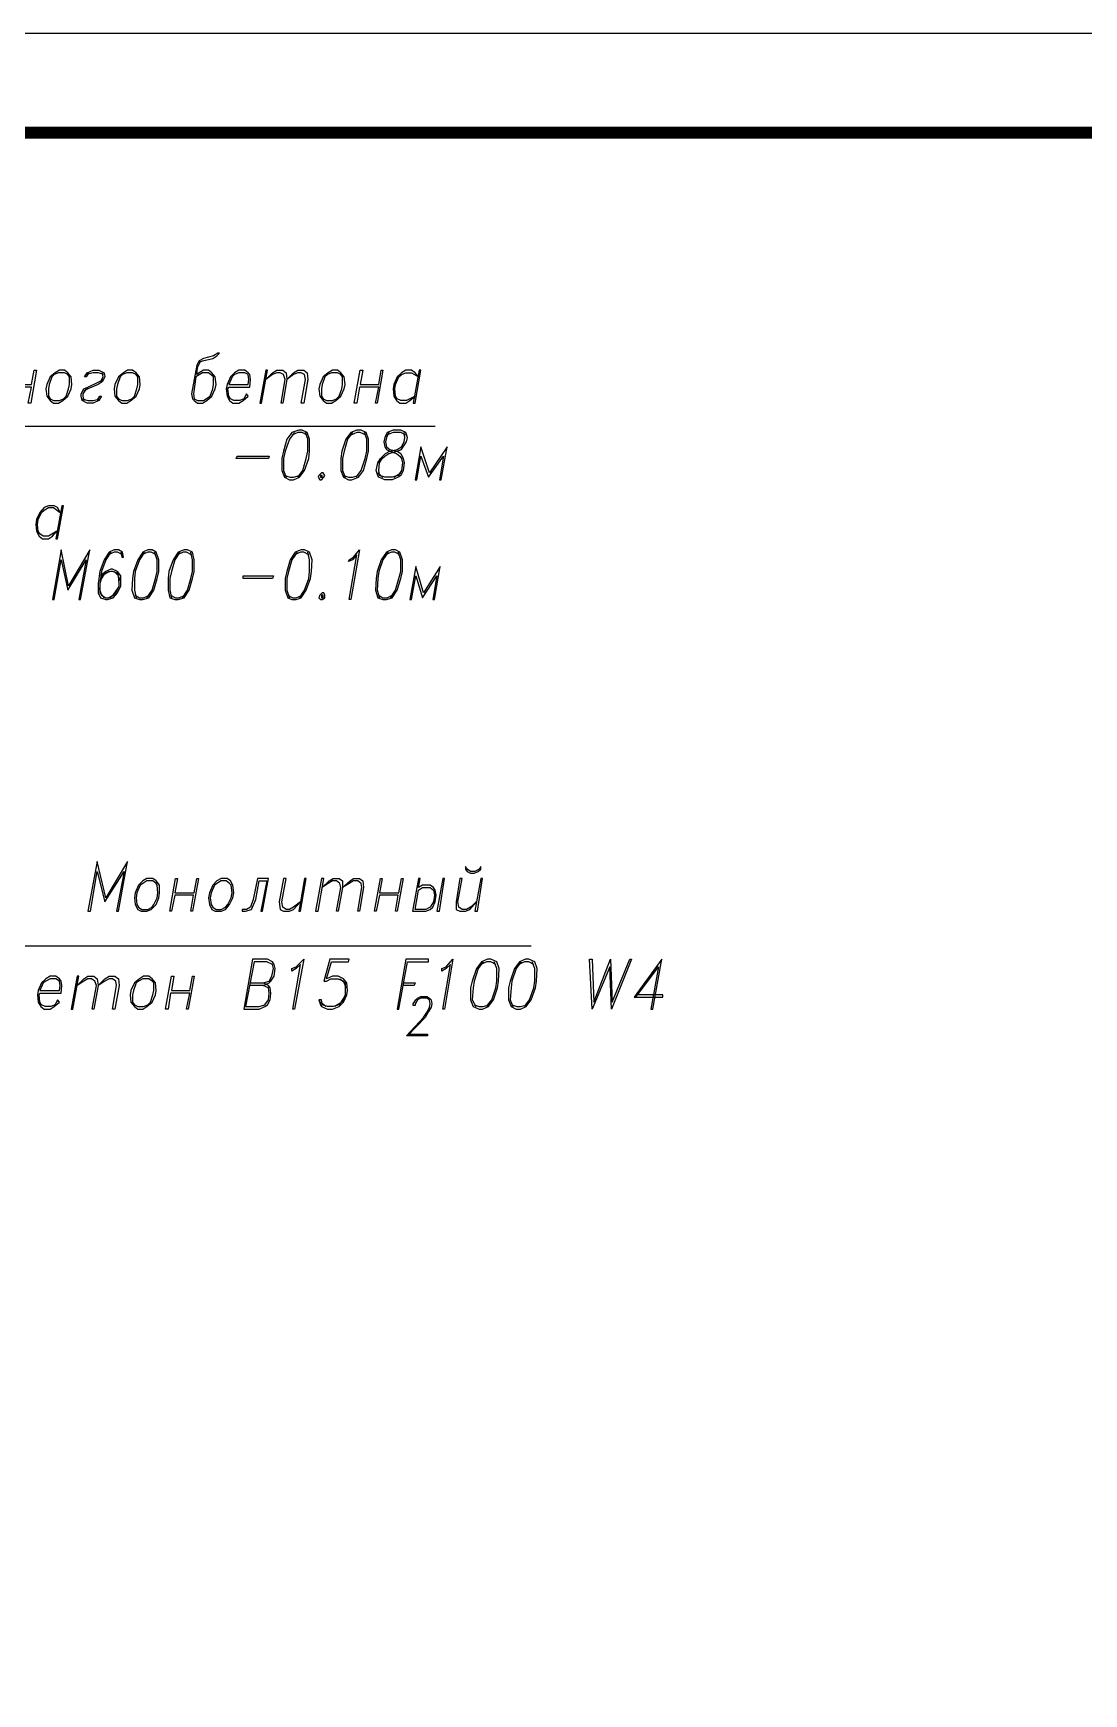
# Model space of a CAD drawing. Header units: millimetres. Extents: x 4241 to 6572, y 870 to 1291.
# Drawn here: x 4991.2 to 5043.9, y 1207.2 to 1290.7 of the extents above; entities that cross this region are included whole.
import ezdxf
from ezdxf.enums import TextEntityAlignment as Align

# ---------------------------------------------------------------- set-up
doc = ezdxf.new("R2010")
doc.units = ezdxf.units.MM
doc.layers.add('_Штамп_рамка', color=7, linetype='Continuous')
doc.layers.add('PDF _0', color=7, linetype='Continuous')
doc.styles.add('Romans_2.5', font='romans.shx', dxfattribs={"width": 0.75, "height": 2.5})

# ---------------------------------------------------------------- blocks, each defined once
blk = doc.blocks.new('*U779')
blk.add_lwpolyline([(0, 0), (0, 420), (1189, 420), (1189, 0), (0, 0)])
at = {"const_width": 0.6}
blk.add_lwpolyline([(20, 5), (20, 415), (1184, 415), (1184, 5), (20, 5)], dxfattribs=at)
at = {"style": 'Romans_2.5', "width": 0.75}
blk.add_attdef('ФОРМАТ', text='', height=2.5, dxfattribs=at).set_placement((1149, 2.5), align=Align.MIDDLE_LEFT)

msp = doc.modelspace()

# ---------------------------------------------------------------- linework, layer by layer
at = {"layer": 'PDF _0', "lineweight": 25}
for points in [[(4999.4636, 1274.1083), (4999.6753, 1274.193), (5000.1833, 1274.32), (5000.395, 1274.447), (5000.522, 1274.574), (5000.4373, 1274.574), (5000.2257, 1274.447), (4999.7176, 1274.32), (4999.506, 1274.193), (4999.379, 1273.9813), (4999.125, 1272.542), (4999.1673, 1272.2879), (4999.252, 1272.2033), (4999.4213, 1272.0763), (4999.6753, 1272.0763), (4999.887, 1272.2033), (5000.141, 1272.415), (5000.3103, 1272.796), (5000.3527, 1273.0076), (5000.3103, 1273.3887), (5000.141, 1273.6003), (4999.9716, 1273.7273), (4999.7176, 1273.7273), (4999.506, 1273.6003), (4999.379, 1273.5157), (4999.4213, 1273.8543), (4999.5906, 1274.193)], [(4993.9601, 1273.6003), (4993.8331, 1273.3887), (4993.7484, 1273.3887), (4993.8754, 1273.6003), (4994.1718, 1273.7273), (4994.4681, 1273.7273), (4994.7221, 1273.6003), (4994.7645, 1273.3887), (4994.6375, 1273.1346), (4994.4258, 1273.0076), (4993.9178, 1272.796), (4993.7061, 1272.669)], [(4994.3835, 1272.2033), (4994.5105, 1272.415), (4994.5951, 1272.415), (4994.4681, 1272.2033), (4994.1718, 1272.0763), (4993.8754, 1272.0763), (4993.6214, 1272.2033), (4993.5791, 1272.415), (4993.5791, 1272.542), (4993.7061, 1272.796), (4993.9178, 1272.8806), (4994.4681, 1273.1346), (4994.6798, 1273.2616)], [(4994.7221, 1273.5157), (4994.4258, 1273.6003), (4994.1718, 1273.6003), (4993.8331, 1273.5157)], [(4994.5528, 1273.1346), (4994.6798, 1273.3887), (4994.6375, 1273.6003)], [(4993.6214, 1272.2879), (4993.9178, 1272.2033), (4994.1718, 1272.2033), (4994.5105, 1272.2879)], [(4993.8331, 1272.796), (4993.6638, 1272.542), (4993.6638, 1272.415), (4993.7061, 1272.2033)], [(5011.3597, 1270.8909), (4952.0063, 1270.8909), (4922.499, 1233.8903)], [(5004.2898, 1270.5946), (5004.0358, 1270.2559), (5003.8241, 1269.6632), (5003.7394, 1269.2822), (5003.7394, 1268.6895), (5003.8664, 1268.3508)], [(5004.9248, 1270.4675), (5004.6708, 1270.5946), (5004.4591, 1270.5946), (5004.1628, 1270.4675)], [(5004.4591, 1268.3508), (5004.7131, 1268.6895), (5004.8825, 1269.2822), (5004.9672, 1269.6632), (5004.9672, 1270.2559), (5004.8401, 1270.5946)], [(5007.2109, 1270.5946), (5006.9569, 1270.2559), (5006.7875, 1269.6632), (5006.7029, 1269.2822), (5006.7029, 1268.6895), (5006.8299, 1268.3508)], [(5007.8883, 1270.4675), (5007.5919, 1270.5946), (5007.4226, 1270.5946), (5007.1262, 1270.4675)], [(5007.3802, 1268.3508), (5007.6342, 1268.6895), (5007.8459, 1269.2822), (5007.9306, 1269.6632), (5007.9306, 1270.2559), (5007.8036, 1270.5946)], [(5009.0313, 1270.5946), (5008.9043, 1270.3405), (5008.862, 1270.1289), (5008.9043, 1269.8749), (5009.0736, 1269.7479), (5009.4546, 1269.6632), (5009.624, 1269.5362), (5009.751, 1269.2822), (5009.7933, 1269.0705), (5009.751, 1268.6895), (5009.624, 1268.4355), (5009.497, 1268.3508), (5009.2006, 1268.2238), (5008.8196, 1268.2238), (5008.5233, 1268.3508), (5008.4809, 1268.4355), (5008.3963, 1268.6895), (5008.4809, 1269.0705), (5008.6079, 1269.2822), (5008.862, 1269.5362), (5009.0736, 1269.6632), (5009.4546, 1269.7479), (5009.6663, 1269.8749), (5009.7933, 1270.1289), (5009.8357, 1270.3405), (5009.7933, 1270.5946)], [(5009.878, 1270.4675), (5009.624, 1270.5946), (5009.243, 1270.5946), (5008.9043, 1270.4675)], [(5003.7818, 1268.4355), (5004.0781, 1268.3508), (5004.2475, 1268.3508), (5004.5438, 1268.4355)], [(5006.7452, 1268.4355), (5006.9992, 1268.3508), (5007.2109, 1268.3508), (5007.5072, 1268.4355)], [(5008.4809, 1268.5625), (5008.7349, 1268.3508)], [(5009.2853, 1268.3508), (5009.624, 1268.5625)], [(4995.5688, 1264.583), (4995.6112, 1264.329), (4995.6958, 1264.329), (4995.6535, 1264.583), (4995.4418, 1264.71), (4995.2301, 1264.71), (4994.9761, 1264.583), (4994.7221, 1264.202), (4994.5105, 1263.6093), (4994.4258, 1263.0166), (4994.4258, 1262.5509), (4994.5528, 1262.2969), (4994.8068, 1262.2123), (4994.8915, 1262.2123), (4995.1878, 1262.2969), (4995.3995, 1262.5509), (4995.5688, 1262.8896), (4995.5688, 1263.0166), (4995.5688, 1263.3976), (4995.3995, 1263.6093), (4995.1455, 1263.7363), (4995.0608, 1263.7363), (4994.8068, 1263.6093), (4994.5528, 1263.3976)], [(4995.0608, 1264.583), (4994.8068, 1264.202), (4994.5951, 1263.6093), (4994.5105, 1263.0166), (4994.5105, 1262.5509), (4994.7221, 1262.2969)], [(4995.6535, 1264.456), (4995.3995, 1264.583), (4995.2301, 1264.583), (4994.9338, 1264.456)], [(4996.7542, 1264.583), (4996.5002, 1264.202), (4996.2885, 1263.6093), (4996.2462, 1263.2706), (4996.2462, 1262.6779), (4996.3309, 1262.2969)], [(4997.3469, 1264.456), (4997.0929, 1264.583), (4996.9235, 1264.583), (4996.6272, 1264.456)], [(4996.8812, 1262.2969), (4997.1352, 1262.6779), (4997.3046, 1263.2706), (4997.3892, 1263.6093), (4997.3892, 1264.202), (4997.2622, 1264.583)], [(4998.5323, 1264.583), (4998.2783, 1264.202), (4998.1089, 1263.6093), (4998.0242, 1263.2706), (4998.0242, 1262.6779), (4998.1089, 1262.2969)], [(4999.125, 1264.456), (4998.8709, 1264.583), (4998.7016, 1264.583), (4998.4053, 1264.456)], [(4998.6593, 1262.2969), (4998.9133, 1262.6779), (4999.0826, 1263.2706), (4999.1673, 1263.6093), (4999.1673, 1264.202), (4999.0826, 1264.583)], [(5004.4168, 1264.583), (5004.1628, 1264.202), (5003.9935, 1263.6093), (5003.9088, 1263.2706), (5003.9088, 1262.6779), (5004.0358, 1262.2969)], [(5005.0095, 1264.456), (5004.7555, 1264.583), (5004.5861, 1264.583), (5004.2898, 1264.456)], [(5004.5438, 1262.2969), (5004.7978, 1262.6779), (5005.0095, 1263.2706), (5005.0518, 1263.6093), (5005.0518, 1264.202), (5004.9672, 1264.583)], [(5008.989, 1264.583), (5008.7349, 1264.202), (5008.5233, 1263.6093), (5008.4809, 1263.2706), (5008.4386, 1262.6779), (5008.5656, 1262.2969)], [(5009.5816, 1264.456), (5009.3276, 1264.583), (5009.1583, 1264.583), (5008.862, 1264.456)], [(5009.116, 1262.2969), (5009.37, 1262.6779), (5009.5393, 1263.2706), (5009.624, 1263.6093), (5009.624, 1264.202), (5009.497, 1264.583)], [(4995.5265, 1263.1436), (4995.3995, 1263.5246), (4995.1455, 1263.6093), (4995.0608, 1263.6093), (4994.7645, 1263.5246), (4994.5105, 1263.1436)], [(4994.9761, 1263.6093), (4994.6375, 1263.3976), (4994.5105, 1263.0166)], [(4995.0185, 1262.2969), (4995.3148, 1262.5509), (4995.4842, 1262.8896), (4995.4842, 1263.0166), (4995.4418, 1263.3976), (4995.2301, 1263.6093)], [(4994.4681, 1262.805), (4994.5951, 1262.4239), (4994.8068, 1262.2969), (4994.9338, 1262.2969), (4995.1878, 1262.4239), (4995.4418, 1262.805)], [(4996.2885, 1262.4239), (4996.5002, 1262.2969), (4996.7119, 1262.2969), (4997.0082, 1262.4239)], [(4998.0666, 1262.4239), (4998.3206, 1262.2969), (4998.4899, 1262.2969), (4998.7863, 1262.4239)], [(5003.9511, 1262.4239), (5004.2051, 1262.2969), (5004.3745, 1262.2969), (5004.6708, 1262.4239)], [(5008.5233, 1262.4239), (5008.7349, 1262.2969), (5008.9466, 1262.2969), (5009.2006, 1262.4239)], [(4929.7805, 1231.0962), (4989.8113, 1244.8127), (5016.1859, 1244.8127)], [(5002.7234, 1242.8229), (5003.0198, 1242.9499), (5003.1044, 1243.0346), (5003.2738, 1243.2886), (5003.3161, 1243.6696), (5003.2738, 1243.8813), (5003.1891, 1244.0083), (5002.9351, 1244.1353), (5002.1731, 1244.1353), (5001.7497, 1241.6376), (5002.5117, 1241.6376), (5002.8081, 1241.7646), (5002.9351, 1241.8492), (5003.0621, 1242.1032), (5003.1044, 1242.4419), (5003.0621, 1242.6959), (5002.9774, 1242.8229), (5002.7234, 1242.9499)], [(5002.0461, 1242.9499), (5002.7234, 1242.9499), (5003.0198, 1243.0346), (5003.1468, 1243.2886), (5003.2314, 1243.6696), (5003.1891, 1243.8813), (5002.8927, 1244.0083), (5002.2577, 1244.0083), (5001.8344, 1241.7646), (5002.5117, 1241.7646), (5002.8081, 1241.8492), (5002.9774, 1242.1032), (5003.0198, 1242.4419), (5002.9774, 1242.6959), (5002.7234, 1242.8229), (5002.0461, 1242.8229)], [(5006.7875, 1242.2302), (5006.5335, 1241.8492), (5006.2372, 1241.7646), (5005.9409, 1241.7646), (5005.6868, 1241.8492), (5005.6445, 1242.1032), (5005.5175, 1242.1032), (5005.6022, 1241.8492), (5005.6445, 1241.7646), (5005.9409, 1241.6376), (5006.1949, 1241.6376), (5006.5335, 1241.7646), (5006.7452, 1241.9762), (5006.9146, 1242.3572), (5006.9569, 1242.5689), (5006.9146, 1242.9499), (5006.7452, 1243.1616), (5006.4912, 1243.2886), (5006.1949, 1243.2886), (5005.8985, 1243.1616), (5006.1525, 1244.0083), (5006.9992, 1244.0083), (5007.0416, 1244.1353), (5006.0679, 1244.1353), (5005.7715, 1243.0346), (5005.8985, 1243.0346), (5006.1102, 1243.1616), (5006.4912, 1243.1616), (5006.7452, 1243.0346), (5006.8722, 1242.6959)], [(5013.7728, 1244.0083), (5013.5188, 1243.6696), (5013.3071, 1243.0346), (5013.2648, 1242.6959), (5013.2224, 1242.1032), (5013.3918, 1241.7646)], [(5014.4078, 1243.8813), (5014.1538, 1244.0083), (5013.9421, 1244.0083), (5013.6458, 1243.8813)], [(5013.9421, 1241.7646), (5014.1961, 1242.1032), (5014.4078, 1242.6959), (5014.4501, 1243.0346), (5014.4501, 1243.6696), (5014.3231, 1244.0083)], [(5015.6779, 1244.0083), (5015.4238, 1243.6696), (5015.2122, 1243.0346), (5015.1698, 1242.6959), (5015.1275, 1242.1032), (5015.2545, 1241.7646)], [(5016.3129, 1243.8813), (5016.0589, 1244.0083), (5015.8472, 1244.0083), (5015.5509, 1243.8813)], [(5015.8472, 1241.7646), (5016.1012, 1242.1032), (5016.3129, 1242.6959), (5016.3552, 1243.0346), (5016.3552, 1243.6696), (5016.2282, 1244.0083)], [(5021.4354, 1242.2302), (5022.5784, 1243.7543), (5022.1974, 1241.6376), (5022.2821, 1241.6376), (5022.7478, 1244.1353), (5021.3507, 1242.2302), (5022.7901, 1242.2302), (5022.7901, 1242.3572), (5021.4777, 1242.3572)], [(5006.5759, 1243.1616), (5006.8299, 1242.9499), (5006.8299, 1242.5689), (5006.8299, 1242.3572), (5006.6605, 1241.9762), (5006.3219, 1241.7646)], [(5009.751, 1242.9499), (5010.3437, 1242.9499), (5010.3013, 1242.8229), (5009.751, 1242.8229)], [(5010.005, 1240.3675), (5010.9787, 1240.3675), (5010.9787, 1240.2828), (5009.9203, 1240.2828), (5010.767, 1241.2142), (5010.9787, 1241.5105), (5011.0634, 1241.7222), (5011.1057, 1241.8916), (5011.0634, 1242.1032), (5010.9364, 1242.1879), (5010.64, 1242.1879), (5010.4707, 1242.1032), (5010.3437, 1241.8916), (5010.3437, 1241.8069), (5010.259, 1241.8069), (5010.259, 1241.8916), (5010.386, 1242.1032), (5010.4707, 1242.1879), (5010.64, 1242.2726), (5010.9364, 1242.2726), (5011.0634, 1242.1879), (5011.148, 1242.1032), (5011.1904, 1241.8916), (5011.148, 1241.7222), (5011.021, 1241.5105), (5010.8517, 1241.2142), (5009.9627, 1240.2828)], [(5005.8562, 1241.7646), (5005.6022, 1241.9762)], [(5013.3071, 1241.8492), (5013.5611, 1241.7646), (5013.7728, 1241.7646), (5014.0691, 1241.8492)], [(5015.2122, 1241.8492), (5015.4662, 1241.7646), (5015.6355, 1241.7646), (5015.9742, 1241.8492)]]:
    msp.add_lwpolyline(points, dxfattribs=at)
for points in [[(4989.9806, 1272.0763), (4989.896, 1272.0763), (4990.1923, 1273.7273), (4990.277, 1273.7273), (4990.15, 1273.0076), (4991.0813, 1273.0076), (4991.2083, 1273.7273), (4991.3353, 1273.7273), (4991.039, 1272.0763), (4990.912, 1272.0763), (4991.0813, 1272.8806), (4990.1076, 1272.8806)], [(4992.4784, 1273.7273), (4992.2667, 1273.6003), (4992.0127, 1273.3887), (4991.8434, 1273.0076), (4991.801, 1272.796), (4991.8434, 1272.415), (4992.0127, 1272.2033), (4992.182, 1272.0763), (4992.4361, 1272.0763), (4992.6477, 1272.2033), (4992.9017, 1272.415), (4993.0711, 1272.796), (4993.1134, 1273.0076), (4993.0711, 1273.3887), (4992.9017, 1273.6003), (4992.7324, 1273.7273)], [(4995.9075, 1273.7273), (4995.6958, 1273.6003), (4995.4418, 1273.3887), (4995.2725, 1273.0076), (4995.2301, 1272.796), (4995.2725, 1272.415), (4995.4418, 1272.2033), (4995.6112, 1272.0763), (4995.8652, 1272.0763), (4996.0768, 1272.2033), (4996.3309, 1272.415), (4996.5002, 1272.796), (4996.5425, 1273.0076), (4996.5002, 1273.3887), (4996.3309, 1273.6003), (4996.1615, 1273.7273)], [(5000.9877, 1272.8806), (5002.0461, 1272.8806), (5002.0884, 1273.2616), (5002.0461, 1273.5157), (5001.9614, 1273.6003), (5001.792, 1273.7273), (5001.4957, 1273.7273), (5001.284, 1273.6003), (5001.0724, 1273.3887), (5000.903, 1273.0076), (5000.8607, 1272.796), (5000.903, 1272.415), (5001.03, 1272.2033), (5001.1994, 1272.0763), (5001.4957, 1272.0763), (5001.7074, 1272.2033), (5001.9614, 1272.415), (5001.8767, 1272.542), (5001.7497, 1272.2879), (5001.538, 1272.2033), (5001.2417, 1272.2033), (5001.0724, 1272.2879), (5000.9877, 1272.415), (5000.9453, 1272.796)], [(5002.6387, 1272.0763), (5002.9351, 1273.7273), (5002.8504, 1273.7273), (5002.5541, 1272.0763)], [(5003.6971, 1272.0763), (5003.6124, 1272.0763), (5003.8241, 1273.2616), (5003.7394, 1273.5157), (5003.5701, 1273.6003), (5003.4008, 1273.6003), (5003.1891, 1273.5157), (5002.8504, 1273.2616), (5003.1891, 1273.6003), (5003.4008, 1273.7273), (5003.6971, 1273.7273), (5003.8664, 1273.6003), (5003.9088, 1273.2616)], [(5004.7555, 1272.0763), (5004.6285, 1272.0763), (5004.8401, 1273.2616), (5004.7978, 1273.5157), (5004.6285, 1273.6003), (5004.4591, 1273.6003), (5004.2475, 1273.5157), (5003.9088, 1273.2616), (5004.2475, 1273.6003), (5004.4591, 1273.7273), (5004.7555, 1273.7273), (5004.9248, 1273.6003), (5004.9672, 1273.2616)], [(5006.1949, 1273.7273), (5005.9832, 1273.6003), (5005.7292, 1273.3887), (5005.5598, 1273.0076), (5005.5175, 1272.796), (5005.5598, 1272.415), (5005.7292, 1272.2033), (5005.8985, 1272.0763), (5006.1525, 1272.0763), (5006.3642, 1272.2033), (5006.6182, 1272.415), (5006.7875, 1272.796), (5006.8299, 1273.0076), (5006.7875, 1273.3887), (5006.6182, 1273.6003), (5006.4489, 1273.7273)], [(5007.4226, 1272.0763), (5007.2956, 1272.0763), (5007.5919, 1273.7273), (5007.7189, 1273.7273), (5007.5919, 1273.0076), (5008.5233, 1273.0076), (5008.6503, 1273.7273), (5008.7349, 1273.7273), (5008.4386, 1272.0763), (5008.3539, 1272.0763), (5008.5233, 1272.8806), (5007.5496, 1272.8806)], [(5010.3437, 1272.415), (5009.9203, 1272.2033), (5009.624, 1272.2033), (5009.4546, 1272.2879), (5009.37, 1272.415), (5009.3276, 1272.796), (5009.37, 1273.0076), (5009.5393, 1273.3887), (5009.6663, 1273.5157), (5009.878, 1273.6003), (5010.1743, 1273.6003), (5010.513, 1273.3887), (5010.3437, 1273.6003), (5010.1743, 1273.7273), (5009.878, 1273.7273), (5009.6663, 1273.6003), (5009.4546, 1273.3887), (5009.2853, 1273.0076), (5009.243, 1272.796), (5009.2853, 1272.415), (5009.4123, 1272.2033), (5009.5816, 1272.0763), (5009.878, 1272.0763), (5010.0897, 1272.2033)], [(5010.3437, 1272.0763), (5010.64, 1273.7273), (5010.5553, 1273.7273), (5010.259, 1272.0763)], [(4992.4361, 1273.6003), (4992.2244, 1273.5157), (4992.0974, 1273.3887), (4991.9704, 1273.0076), (4991.928, 1272.796), (4991.928, 1272.415), (4992.0127, 1272.2879), (4992.182, 1272.2033), (4992.4784, 1272.2033), (4992.6901, 1272.2879), (4992.8171, 1272.415), (4992.9441, 1272.796), (4992.9864, 1273.0076), (4992.9864, 1273.3887), (4992.9017, 1273.5157), (4992.7324, 1273.6003)], [(4995.8652, 1273.6003), (4995.6535, 1273.5157), (4995.5265, 1273.3887), (4995.3995, 1273.0076), (4995.3572, 1272.796), (4995.3572, 1272.415), (4995.4418, 1272.2879), (4995.6112, 1272.2033), (4995.9075, 1272.2033), (4996.1192, 1272.2879), (4996.2462, 1272.415), (4996.3732, 1272.796), (4996.4155, 1273.0076), (4996.4155, 1273.3887), (4996.3309, 1273.5157), (4996.1615, 1273.6003)], [(4999.3366, 1273.3887), (4999.2096, 1272.542), (4999.252, 1272.2879), (4999.4213, 1272.2033), (4999.7176, 1272.2033), (5000.0563, 1272.415), (5000.1833, 1272.796), (5000.2257, 1273.0076), (5000.2257, 1273.3887), (4999.9716, 1273.6003), (4999.6753, 1273.6003)], [(5001.9614, 1273.0076), (5002.0037, 1273.2616), (5001.9614, 1273.5157), (5001.792, 1273.6003), (5001.4957, 1273.6003), (5001.284, 1273.5157), (5001.157, 1273.3887), (5000.9877, 1273.0076)], [(5006.1525, 1273.6003), (5005.9409, 1273.5157), (5005.8138, 1273.3887), (5005.6868, 1273.0076), (5005.6445, 1272.796), (5005.6445, 1272.415), (5005.7292, 1272.2879), (5005.8985, 1272.2033), (5006.1949, 1272.2033), (5006.4065, 1272.2879), (5006.5335, 1272.415), (5006.6605, 1272.796), (5006.7029, 1273.0076), (5006.7029, 1273.3887), (5006.6182, 1273.5157), (5006.4489, 1273.6003)], [(5004.5015, 1270.7216), (5004.1628, 1270.5946), (5003.9088, 1270.2559), (5003.7394, 1269.6632), (5003.6548, 1269.2822), (5003.6548, 1268.6895), (5003.7818, 1268.3508), (5004.0358, 1268.2238), (5004.2475, 1268.2238), (5004.5438, 1268.3508), (5004.7978, 1268.6895), (5005.0095, 1269.2822), (5005.0518, 1269.6632), (5005.0518, 1270.2559), (5004.9248, 1270.5946), (5004.6708, 1270.7216)], [(5007.4226, 1270.7216), (5007.1262, 1270.5946), (5006.8722, 1270.2559), (5006.6605, 1269.6632), (5006.6182, 1269.2822), (5006.6182, 1268.6895), (5006.7452, 1268.3508), (5006.9992, 1268.2238), (5007.1686, 1268.2238), (5007.5072, 1268.3508), (5007.7612, 1268.6895), (5007.9306, 1269.2822), (5008.0153, 1269.6632), (5008.0153, 1270.2559), (5007.8883, 1270.5946), (5007.6342, 1270.7216)], [(5009.243, 1270.7216), (5008.9466, 1270.5946), (5008.8196, 1270.3405), (5008.7773, 1270.1289), (5008.8196, 1269.8749), (5008.9043, 1269.7479), (5009.0736, 1269.6632), (5009.4123, 1269.5362), (5009.5816, 1269.4092), (5009.6663, 1269.2822), (5009.7087, 1269.0705), (5009.6663, 1268.6895), (5009.497, 1268.4355), (5009.2006, 1268.3508), (5008.8196, 1268.3508), (5008.5656, 1268.4355), (5008.5233, 1268.6895), (5008.5656, 1269.0705), (5008.6926, 1269.2822), (5008.8196, 1269.4092), (5009.0313, 1269.5362), (5009.4546, 1269.6632), (5009.6663, 1269.7479), (5009.751, 1269.8749), (5009.9203, 1270.1289), (5009.9627, 1270.3405), (5009.878, 1270.5946), (5009.624, 1270.7216)], [(5010.3437, 1268.2238), (5010.4283, 1268.2238), (5010.64, 1269.4092), (5011.021, 1268.3508), (5011.7831, 1269.4092), (5011.5714, 1268.2238), (5011.6561, 1268.2238), (5011.9524, 1269.8749), (5011.0634, 1268.5625), (5010.64, 1269.8749)], [(5002.9774, 1269.2822), (5001.3687, 1269.2822), (5001.411, 1269.4092), (5003.0198, 1269.4092)], [(5005.6445, 1268.5625), (5005.5175, 1268.4355), (5005.4752, 1268.3508), (5005.5598, 1268.2238), (5005.6445, 1268.2238), (5005.7715, 1268.3508), (5005.8138, 1268.4355), (5005.7292, 1268.5625)], [(5005.6022, 1268.4355), (5005.6022, 1268.3508), (5005.6868, 1268.3508), (5005.6868, 1268.4355)], [(4992.3514, 1265.6414), (4991.928, 1265.3874), (4991.674, 1265.3874), (4991.5047, 1265.5144), (4991.42, 1265.6414), (4991.3777, 1265.9801), (4991.42, 1266.2341), (4991.5894, 1266.5727), (4991.7164, 1266.6998), (4991.928, 1266.8268), (4992.182, 1266.8268), (4992.5207, 1266.5727), (4992.3937, 1266.8268), (4992.2244, 1266.9114), (4991.928, 1266.9114), (4991.7164, 1266.8268), (4991.5047, 1266.5727), (4991.3353, 1266.2341), (4991.293, 1265.9801), (4991.3353, 1265.6414), (4991.4624, 1265.3874), (4991.6317, 1265.2604), (4991.928, 1265.2604), (4992.1397, 1265.3874)], [(4992.3937, 1265.2604), (4992.6901, 1266.9114), (4992.6054, 1266.9114), (4992.309, 1265.2604)], [(4993.4521, 1262.2123), (4993.5368, 1262.2123), (4994.0024, 1264.71), (4992.9441, 1262.8896), (4992.5631, 1264.71), (4992.1397, 1262.2123), (4992.2244, 1262.2123), (4992.5631, 1264.202), (4992.9017, 1262.6779), (4993.8331, 1264.202)], [(4996.9235, 1264.71), (4996.6695, 1264.583), (4996.4155, 1264.202), (4996.2038, 1263.6093), (4996.1615, 1263.2706), (4996.1192, 1262.6779), (4996.2462, 1262.2969), (4996.5002, 1262.2123), (4996.6695, 1262.2123), (4996.9659, 1262.2969), (4997.2199, 1262.6779), (4997.3892, 1263.2706), (4997.4739, 1263.6093), (4997.4739, 1264.202), (4997.3469, 1264.583), (4997.1352, 1264.71)], [(4998.7439, 1264.71), (4998.4476, 1264.583), (4998.1936, 1264.202), (4997.9819, 1263.6093), (4997.9396, 1263.2706), (4997.9396, 1262.6779), (4998.0242, 1262.2969), (4998.2783, 1262.2123), (4998.4476, 1262.2123), (4998.7439, 1262.2969), (4998.9979, 1262.6779), (4999.1673, 1263.2706), (4999.252, 1263.6093), (4999.252, 1264.202), (4999.1673, 1264.583), (4998.9133, 1264.71)], [(5004.6285, 1264.71), (5004.3321, 1264.583), (5004.0781, 1264.202), (5003.9088, 1263.6093), (5003.8241, 1263.2706), (5003.8241, 1262.6779), (5003.9511, 1262.2969), (5004.1628, 1262.2123), (5004.3745, 1262.2123), (5004.6285, 1262.2969), (5004.8825, 1262.6779), (5005.0942, 1263.2706), (5005.1365, 1263.6093), (5005.1788, 1264.202), (5005.0518, 1264.583), (5004.7978, 1264.71)], [(5007.1262, 1262.2123), (5007.0416, 1262.2123), (5007.4226, 1264.456), (5007.2109, 1264.202), (5006.9992, 1264.1173), (5007.0416, 1264.202), (5007.2532, 1264.329), (5007.5496, 1264.71)], [(5009.1583, 1264.71), (5008.9043, 1264.583), (5008.6503, 1264.202), (5008.4386, 1263.6093), (5008.3963, 1263.2706), (5008.3539, 1262.6779), (5008.4809, 1262.2969), (5008.7349, 1262.2123), (5008.9043, 1262.2123), (5009.2006, 1262.2969), (5009.4546, 1262.6779), (5009.624, 1263.2706), (5009.7087, 1263.6093), (5009.7087, 1264.202), (5009.5816, 1264.583), (5009.37, 1264.71)], [(5010.0897, 1262.2123), (5010.1743, 1262.2123), (5010.386, 1263.3976), (5010.7247, 1262.2969), (5011.4444, 1263.3976), (5011.2327, 1262.2123), (5011.3174, 1262.2123), (5011.6137, 1263.8633), (5010.767, 1262.5509), (5010.386, 1263.8633)], [(5003.1891, 1263.2706), (5001.7074, 1263.2706), (5001.7074, 1263.3976), (5003.2314, 1263.3976)], [(5005.6868, 1262.5509), (5005.5598, 1262.4239), (5005.5175, 1262.2969), (5005.6022, 1262.2123), (5005.6868, 1262.2123), (5005.8138, 1262.2969), (5005.8138, 1262.4239), (5005.7715, 1262.5509)], [(5005.6445, 1262.4239), (5005.6445, 1262.2969), (5005.7292, 1262.2969), (5005.7292, 1262.4239)], [(4995.3572, 1246.5484), (4995.4418, 1246.5484), (4995.9075, 1249.0461), (4994.8068, 1247.2257), (4994.3835, 1249.0461), (4993.9178, 1246.5484), (4994.0448, 1246.5484), (4994.3835, 1248.5381), (4994.7645, 1247.0141), (4995.7382, 1248.5381)], [(5013.6458, 1248.7921), (5013.5611, 1248.6651), (5013.3494, 1248.5381), (5013.1378, 1248.5381), (5012.9684, 1248.6651), (5012.8838, 1248.7921), (5012.8838, 1248.6651), (5012.9684, 1248.5381), (5013.1378, 1248.4535), (5013.3071, 1248.4535), (5013.5188, 1248.5381), (5013.6458, 1248.6651)], [(4996.8812, 1248.1994), (4996.6695, 1248.0724), (4996.4579, 1247.8608), (4996.2885, 1247.4798), (4996.2462, 1247.2257), (4996.2885, 1246.8871), (4996.4155, 1246.6331), (4996.5849, 1246.5484), (4996.8812, 1246.5484), (4997.0929, 1246.6331), (4997.3469, 1246.8871), (4997.4739, 1247.2257), (4997.5162, 1247.4798), (4997.5162, 1247.8608), (4997.3469, 1248.0724), (4997.1775, 1248.1994)], [(4996.8812, 1248.0724), (4996.6695, 1247.9454), (4996.5425, 1247.8608), (4996.3732, 1247.4798), (4996.3309, 1247.2257), (4996.3732, 1246.8871), (4996.4579, 1246.7601), (4996.6272, 1246.6331), (4996.9235, 1246.6331), (4997.1352, 1246.7601), (4997.2199, 1246.8871), (4997.3892, 1247.2257), (4997.4316, 1247.4798), (4997.3892, 1247.8608), (4997.3469, 1247.9454), (4997.1775, 1248.0724)], [(4998.1089, 1246.5484), (4998.0242, 1246.5484), (4998.3206, 1248.1994), (4998.4053, 1248.1994), (4998.2783, 1247.4798), (4999.252, 1247.4798), (4999.379, 1248.1994), (4999.4636, 1248.1994), (4999.1673, 1246.5484), (4999.0826, 1246.5484), (4999.2096, 1247.3527), (4998.2783, 1247.3527)], [(5000.6067, 1248.1994), (5000.395, 1248.0724), (5000.1833, 1247.8608), (5000.014, 1247.4798), (4999.9716, 1247.2257), (5000.014, 1246.8871), (5000.141, 1246.6331), (5000.3103, 1246.5484), (5000.6067, 1246.5484), (5000.8183, 1246.6331), (5001.03, 1246.8871), (5001.1994, 1247.2257), (5001.2417, 1247.4798), (5001.1994, 1247.8608), (5001.0724, 1248.0724), (5000.903, 1248.1994)], [(5000.6067, 1248.0724), (5000.395, 1247.9454), (5000.268, 1247.8608), (5000.0987, 1247.4798), (5000.0563, 1247.2257), (5000.0987, 1246.8871), (5000.1833, 1246.7601), (5000.3527, 1246.6331), (5000.6067, 1246.6331), (5000.8183, 1246.7601), (5000.9453, 1246.8871), (5001.1147, 1247.2257), (5001.157, 1247.4798), (5001.1147, 1247.8608), (5001.03, 1247.9454), (5000.8607, 1248.0724)], [(5002.5964, 1246.5484), (5002.6811, 1246.5484), (5002.9774, 1248.1994), (5002.4271, 1248.1994), (5002.2154, 1247.1411), (5002.0884, 1246.7601), (5001.8767, 1246.6331), (5001.665, 1246.6331), (5001.665, 1246.5484), (5001.8344, 1246.5484), (5002.1307, 1246.6331), (5002.3424, 1247.1411), (5002.5117, 1248.0724), (5002.8927, 1248.0724)], [(5004.5861, 1247.0141), (5004.2475, 1246.7601), (5004.0358, 1246.6331), (5003.8664, 1246.6331), (5003.6971, 1246.7601), (5003.6548, 1247.0141), (5003.8664, 1248.1994), (5003.7394, 1248.1994), (5003.5278, 1247.0141), (5003.5701, 1246.6331), (5003.7394, 1246.5484), (5004.0358, 1246.5484), (5004.2475, 1246.6331), (5004.5861, 1247.0141), (5004.5015, 1246.5484), (5004.5861, 1246.5484), (5004.8825, 1248.1994), (5004.7978, 1248.1994)], [(5005.4752, 1246.5484), (5005.7715, 1248.1994), (5005.6445, 1248.1994), (5005.3482, 1246.5484)], [(5006.4912, 1246.5484), (5006.4065, 1246.5484), (5006.6182, 1247.7338), (5006.5759, 1247.9454), (5006.4065, 1248.0724), (5006.1949, 1248.0724), (5005.9832, 1247.9454), (5005.6868, 1247.7338), (5006.0255, 1248.0724), (5006.2372, 1248.1994), (5006.5335, 1248.1994), (5006.7029, 1248.0724), (5006.7029, 1247.7338)], [(5007.5496, 1246.5484), (5007.4649, 1246.5484), (5007.6766, 1247.7338), (5007.6342, 1247.9454), (5007.4649, 1248.0724), (5007.2532, 1248.0724), (5007.0416, 1247.9454), (5006.7029, 1247.7338), (5007.0839, 1248.0724), (5007.2532, 1248.1994), (5007.5496, 1248.1994), (5007.7189, 1248.0724), (5007.7612, 1247.7338)], [(5008.3963, 1246.5484), (5008.3116, 1246.5484), (5008.6079, 1248.1994), (5008.6926, 1248.1994), (5008.5656, 1247.4798), (5009.5393, 1247.4798), (5009.6663, 1248.1994), (5009.751, 1248.1994), (5009.4546, 1246.5484), (5009.37, 1246.5484), (5009.497, 1247.3527), (5008.5656, 1247.3527)], [(5010.513, 1248.1994), (5010.2167, 1246.5484), (5010.894, 1246.5484), (5011.1057, 1246.6331), (5011.2327, 1246.7601), (5011.3597, 1247.0141), (5011.402, 1247.3527), (5011.3597, 1247.6068), (5011.275, 1247.7338), (5011.1057, 1247.8608), (5010.7247, 1247.8608), (5010.513, 1247.7338), (5010.5977, 1248.1994)], [(5011.8254, 1248.1994), (5011.7407, 1248.1994), (5011.4444, 1246.5484), (5011.5714, 1246.5484)], [(5013.4341, 1247.0141), (5013.1378, 1246.7601), (5012.9261, 1246.6331), (5012.7144, 1246.6331), (5012.5451, 1246.7601), (5012.5027, 1247.0141), (5012.7144, 1248.1994), (5012.5874, 1248.1994), (5012.4181, 1247.0141), (5012.4181, 1246.6331), (5012.5874, 1246.5484), (5012.8838, 1246.5484), (5013.0954, 1246.6331), (5013.4341, 1247.0141), (5013.3494, 1246.5484), (5013.4764, 1246.5484), (5013.7305, 1248.1994), (5013.6458, 1248.1994)], [(5010.513, 1247.6068), (5010.7247, 1247.7338), (5011.1057, 1247.7338), (5011.275, 1247.6068), (5011.3174, 1247.3527), (5011.275, 1247.0141), (5011.1057, 1246.7601), (5010.894, 1246.6331), (5010.3437, 1246.6331)], [(5004.2898, 1241.6376), (5004.2051, 1241.6376), (5004.5861, 1243.8813), (5004.3745, 1243.6696), (5004.1628, 1243.5426), (5004.1628, 1243.6696), (5004.3745, 1243.7543), (5004.7555, 1244.1353)], [(5011.021, 1244.1353), (5009.878, 1244.1353), (5009.4546, 1241.6376), (5009.5393, 1241.6376), (5009.9627, 1244.0083), (5011.021, 1244.0083)], [(5011.8254, 1241.6376), (5011.7407, 1241.6376), (5012.1217, 1243.8813), (5011.9101, 1243.6696), (5011.6984, 1243.5426), (5011.6984, 1243.6696), (5011.9101, 1243.7543), (5012.2487, 1244.1353)], [(5013.9845, 1244.1353), (5013.6881, 1244.0083), (5013.4341, 1243.6696), (5013.2224, 1243.0346), (5013.1378, 1242.6959), (5013.1378, 1242.1032), (5013.2648, 1241.7646), (5013.5611, 1241.6376), (5013.7305, 1241.6376), (5014.0268, 1241.7646), (5014.2808, 1242.1032), (5014.4925, 1242.6959), (5014.5348, 1243.0346), (5014.5772, 1243.6696), (5014.4501, 1244.0083), (5014.1538, 1244.1353)], [(5015.8895, 1244.1353), (5015.5932, 1244.0083), (5015.3392, 1243.6696), (5015.1275, 1243.0346), (5015.0428, 1242.6959), (5015.0428, 1242.1032), (5015.1698, 1241.7646), (5015.4238, 1241.6376), (5015.6355, 1241.6376), (5015.9319, 1241.7646), (5016.1859, 1242.1032), (5016.3975, 1242.6959), (5016.4399, 1243.0346), (5016.4822, 1243.6696), (5016.3552, 1244.0083), (5016.0589, 1244.1353)], [(5020.2077, 1241.6376), (5020.123, 1243.7543), (5019.234, 1241.6376), (5019.107, 1244.1353), (5019.234, 1244.1353), (5019.3186, 1241.9762), (5020.1653, 1244.1353), (5020.25, 1241.9762), (5021.139, 1244.1353), (5021.2237, 1244.1353)], [(4991.5047, 1242.4419), (4992.5631, 1242.4419), (4992.6054, 1242.8229), (4992.5631, 1243.0346), (4992.4784, 1243.1616), (4992.309, 1243.2886), (4992.0127, 1243.2886), (4991.801, 1243.1616), (4991.5894, 1242.9499), (4991.42, 1242.5689), (4991.3777, 1242.3572), (4991.42, 1241.9762), (4991.547, 1241.7646), (4991.7164, 1241.6376), (4992.0127, 1241.6376), (4992.2244, 1241.7646), (4992.4784, 1241.9762), (4992.3937, 1242.1032), (4992.2667, 1241.8492), (4992.055, 1241.7646), (4991.7587, 1241.7646), (4991.5894, 1241.8492), (4991.5047, 1241.9762), (4991.4624, 1242.3572)], [(4992.4784, 1242.5689), (4992.5207, 1242.8229), (4992.4784, 1243.0346), (4992.309, 1243.1616), (4992.0127, 1243.1616), (4991.801, 1243.0346), (4991.674, 1242.9499), (4991.5047, 1242.5689)], [(4993.1557, 1241.6376), (4993.4521, 1243.2886), (4993.3674, 1243.2886), (4993.0711, 1241.6376)], [(4994.2141, 1241.6376), (4994.1294, 1241.6376), (4994.3411, 1242.8229), (4994.2564, 1243.0346), (4994.0871, 1243.1616), (4993.9178, 1243.1616), (4993.7061, 1243.0346), (4993.3674, 1242.8229), (4993.7061, 1243.1616), (4993.9178, 1243.2886), (4994.2141, 1243.2886), (4994.3835, 1243.1616), (4994.4258, 1242.8229)], [(4995.2725, 1241.6376), (4995.1455, 1241.6376), (4995.3572, 1242.8229), (4995.3148, 1243.0346), (4995.1455, 1243.1616), (4994.9761, 1243.1616), (4994.7645, 1243.0346), (4994.4258, 1242.8229), (4994.7645, 1243.1616), (4994.9761, 1243.2886), (4995.2725, 1243.2886), (4995.4418, 1243.1616), (4995.4842, 1242.8229)], [(4996.7119, 1243.2886), (4996.5002, 1243.1616), (4996.2462, 1242.9499), (4996.0768, 1242.5689), (4996.0345, 1242.3572), (4996.0768, 1241.9762), (4996.2462, 1241.7646), (4996.4155, 1241.6376), (4996.6695, 1241.6376), (4996.8812, 1241.7646), (4997.1352, 1241.9762), (4997.3046, 1242.3572), (4997.3469, 1242.5689), (4997.3046, 1242.9499), (4997.1352, 1243.1616), (4996.9659, 1243.2886)], [(4996.6695, 1243.1616), (4996.4579, 1243.0346), (4996.3309, 1242.9499), (4996.2038, 1242.5689), (4996.1615, 1242.3572), (4996.1615, 1241.9762), (4996.2462, 1241.8492), (4996.4155, 1241.7646), (4996.7119, 1241.7646), (4996.9235, 1241.8492), (4997.0505, 1241.9762), (4997.1775, 1242.3572), (4997.2199, 1242.5689), (4997.2199, 1242.9499), (4997.1352, 1243.0346), (4996.9659, 1243.1616)], [(4997.9396, 1241.6376), (4997.8126, 1241.6376), (4998.1089, 1243.2886), (4998.2359, 1243.2886), (4998.1089, 1242.5689), (4999.0403, 1242.5689), (4999.1673, 1243.2886), (4999.252, 1243.2886), (4998.9556, 1241.6376), (4998.8709, 1241.6376), (4999.0403, 1242.4419), (4998.0666, 1242.4419)]]:
    msp.add_lwpolyline(points, close=True, dxfattribs=at)

# ---------------------------------------------------------------- block references
at = {"layer": '_Штамп_рамка'}
msp.add_blockref('*U779', (4819.0524, 870.6532), dxfattribs=at)

doc.saveas('drawing.dxf')
